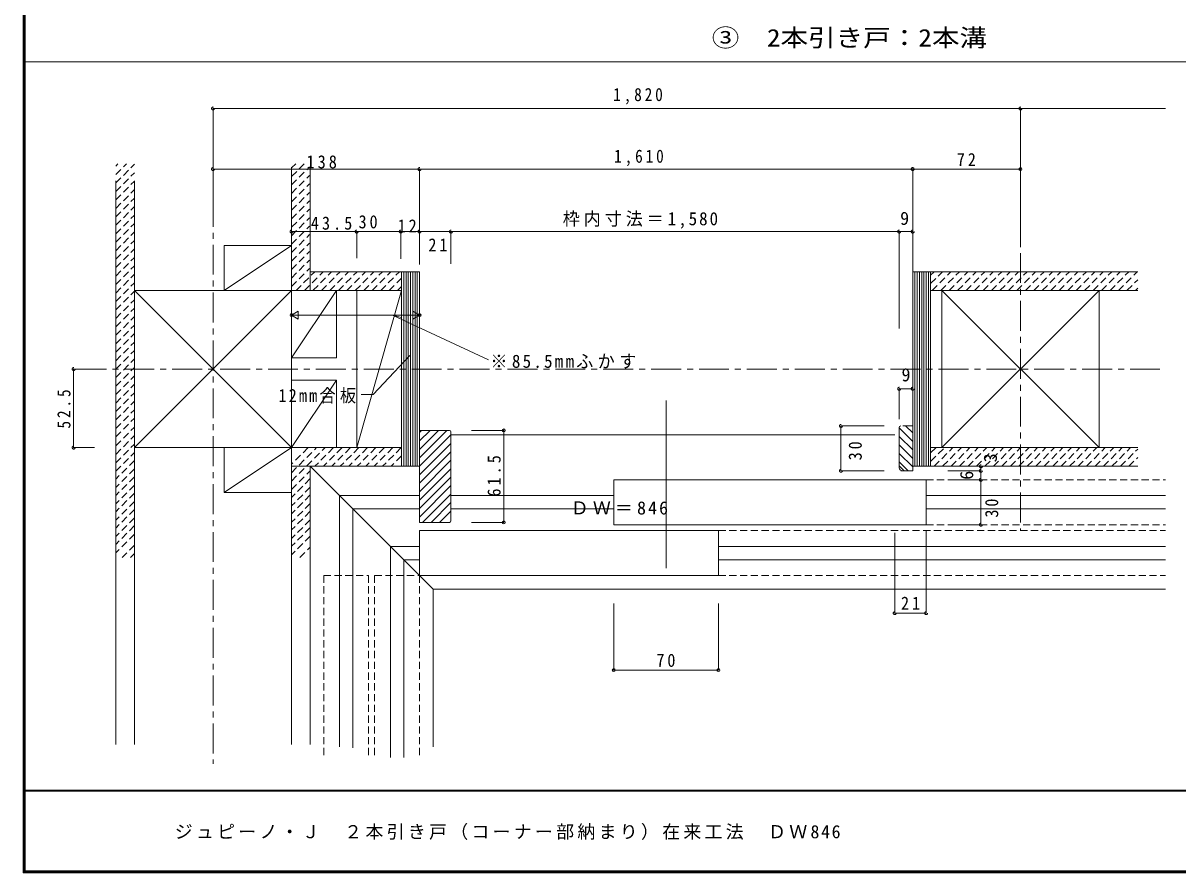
# Model space of a CAD drawing. Units: millimetres at full size, sheet at 1:4; details may follow other scales. Extents: x -800 to 760, y -574 to 557.
# Drawn here: x -800 to -28, y -561 to 7 of the extents above; entities that cross this region are included whole.
import ezdxf
from ezdxf.enums import TextEntityAlignment as Align

# ---------------------------------------------------------------- set-up
doc = ezdxf.new("R2010")
doc.units = ezdxf.units.MM
doc.header["$LTSCALE"] = 4
doc.header["$PDMODE"] = 32
doc.header["$PDSIZE"] = 2
doc.linetypes.add('CHAIN1', pattern=[8, 5, -1, 1, -1])
doc.linetypes.add('DASHED1', pattern=[1.8, 1.2, -0.6])
for name, color, linetype, lineweight in [('0-1_通り芯', 3, 'CHAIN1', 9), ('0-3_仕上', 7, 'Continuous', 9), ('0-A_文字', 3, 'DASHED1', 9), ('0-B_寸法', 3, 'Continuous', 9), ('0-E', 7, 'DASHED1', 9), ('F-0_F-0ﾚｲﾔ', 6, 'Continuous', 9), ('F-1_F-1ﾚｲﾔ', 6, 'Continuous', 9)]:
    doc.layers.add(name, color=color, linetype=linetype, lineweight=lineweight)
doc.layers.add('F-A_F-Aﾚｲﾔ', color=7, linetype='Continuous')
doc.styles.add('ＭＳ ゴシック', font='')
doc.styles.get('ＭＳ ゴシック').set_extended_font_data('MS Gothic')

msp = doc.modelspace()

# ---------------------------------------------------------------- linework, layer by layer
at = {"layer": '0-1_通り芯'}
msp.add_line((-133.537, -114.401), (-133.537, -331.876), dxfattribs=at)
at = {"layer": '0-3_仕上'}
for p, q in [((-186.037, -171.425), (-186.037, -276.425)), ((-370.31, -244.841), (-370.31, -356.961)), ((-405.31, -327.925), (-405.31, -297.925)), ((-196.537, -297.925), (-196.537, -327.925)), ((-535.084, -331.925), (-535.084, -361.925)), ((-335.31, -331.925), (-535.084, -331.925)), ((-554.584, -342.425), (-554.584, -483.548)), ((-335.31, -342.425), (-36.627, -342.425)), ((-545.584, -351.425), (-545.584, -483.548)), ((-335.31, -351.425), (-36.627, -351.425)), ((-335.31, -361.925), (-535.084, -361.925))]:
    msp.add_line(p, q, dxfattribs=at)
at = {"layer": '0-A_文字', "color": 7, "linetype": 'Continuous'}
for p, q in [((-800, -18.564), (760, -18.564)), ((-620.584, -88.934), (-620.584, -349.925)), ((-608.084, -88.934), (-608.084, -171.425)), ((-738.084, -98.215), (-738.084, -474.806)), ((-725.584, -98.215), (-725.584, -474.806)), ((-535.084, -158.925), (-608.084, -158.925)), ((-547.084, -158.925), (-547.084, -288.925)), ((-545.584, -158.925), (-545.584, -288.925)), ((-544.084, -158.925), (-544.084, -288.925)), ((-542.584, -158.925), (-542.584, -288.925)), ((-541.084, -158.925), (-541.084, -288.925)), ((-539.584, -158.925), (-539.584, -288.925)), ((-538.084, -158.925), (-538.084, -288.925)), ((-536.584, -158.925), (-536.584, -288.925)), ((-535.084, -158.925), (-535.084, -326.425)), ((-205.537, -158.925), (-205.537, -291.925)), ((-205.537, -158.925), (-55.191, -158.925)), ((-204.037, -158.925), (-204.037, -288.925)), ((-202.537, -158.925), (-202.537, -288.925)), ((-201.037, -158.925), (-201.037, -288.925)), ((-199.537, -158.925), (-199.537, -288.925)), ((-198.037, -158.925), (-198.037, -288.925)), ((-196.537, -158.925), (-196.537, -288.925)), ((-195.037, -158.925), (-195.037, -288.925)), ((-193.537, -158.925), (-193.537, -288.925)), ((-725.584, -276.425), (-620.584, -171.425)), ((-725.584, -171.425), (-620.584, -276.425)), ((-725.584, -171.425), (-620.584, -171.425)), ((-547.084, -171.425), (-620.584, -171.425)), ((-193.537, -171.425), (-55.191, -171.425)), ((-186.037, -171.425), (-81.037, -276.425)), ((-81.037, -171.425), (-81.037, -276.425)), ((-553.083, -187.873), (-547.083, -189.473)), ((-553.083, -187.873), (-489.102, -217.788)), ((-541.62, -214.928), (-566.16, -240.968)), ((-566.16, -240.968), (-574.16, -240.968)), ((-205.537, -261.925), (-212.085, -261.925)), ((-515.084, -264.925), (-535.084, -264.925)), ((-514.084, -325.409), (-514.084, -265.925)), ((-217.537, -267.925), (-514.084, -267.925)), ((-214.537, -262.925), (-214.537, -289.925)), ((-725.584, -276.425), (-620.584, -276.425)), ((-725.584, -349.925), (-725.584, -276.425)), ((-547.084, -276.425), (-620.584, -276.425)), ((-620.584, -474.806), (-620.584, -276.425)), ((-193.537, -276.425), (-55.191, -276.425)), ((-597.084, -288.925), (-620.584, -288.925)), ((-608.084, -474.806), (-608.084, -288.925)), ((-526.084, -370.925), (-608.084, -288.925)), ((-535.084, -288.925), (-608.084, -288.925)), ((-608.084, -294.425), (-608.084, -288.925)), ((-205.537, -291.925), (-213.422, -291.925)), ((-205.537, -288.925), (-193.537, -288.925)), ((-193.537, -288.925), (-55.191, -288.925)), ((-196.537, -297.925), (-405.31, -297.925)), ((-588.584, -308.425), (-535.084, -308.425)), ((-588.584, -308.425), (-588.584, -476.383)), ((-514.084, -308.425), (-405.31, -308.425)), ((-196.537, -308.425), (-36.627, -308.425)), ((-579.584, -317.425), (-535.084, -317.425)), ((-579.584, -317.425), (-579.584, -476.964)), ((-514.084, -317.425), (-405.31, -317.425)), ((-196.537, -317.425), (-36.627, -317.425)), ((-515.084, -326.425), (-535.084, -326.425)), ((-196.537, -327.925), (-405.31, -327.925)), ((-335.31, -361.925), (-335.31, -331.925)), ((-526.084, -370.925), (-526.084, -476.307)), ((-526.084, -370.925), (-36.627, -370.925))]:
    msp.add_line(p, q, dxfattribs=at)
at = {"layer": '0-A_文字', "linetype": 'Continuous'}
for p, q in [((-673.084, -49.778), (-673.084, -116.107)), ((-673.084, -49.778), (-36.627, -49.778)), ((-133.537, -49.778), (-133.537, -116.107)), ((-673.084, -90.304), (-568.584, -90.304)), ((-608.084, -90.304), (-608.084, -132.023)), ((-568.584, -90.304), (-205.537, -90.304)), ((-535.084, -90.304), (-535.084, -154.087)), ((-205.537, -90.304), (-205.537, -132.023)), ((-620.584, -132.023), (-620.584, -166.297)), ((-620.584, -132.023), (-577.084, -132.023)), ((-577.084, -132.023), (-214.537, -132.023)), ((-577.084, -132.023), (-577.084, -149.743)), ((-547.584, -132.023), (-547.584, -150.287)), ((-514.084, -132.023), (-514.084, -153.603)), ((-214.537, -132.023), (-214.537, -196.828)), ((-214.537, -132.023), (-205.537, -132.023)), ((-205.537, -132.023), (-205.537, -166.297)), ((-766.218, -223.925), (-766.218, -276.425)), ((-766.218, -223.925), (-752.362, -223.925)), ((-205.537, -237.1), (-205.537, -257.481)), ((-253.448, -261.925), (-253.448, -291.925)), ((-253.448, -261.925), (-224.649, -261.925)), ((-205.537, -266.632), (-210.244, -261.925)), ((-535.084, -271.946), (-528.063, -264.925)), ((-535.084, -266.289), (-533.72, -264.925)), ((-535.084, -277.603), (-522.406, -264.925)), ((-535.084, -283.259), (-516.75, -264.925)), ((-535.084, -288.916), (-514.084, -267.916)), ((-205.537, -272.289), (-214.537, -263.289)), ((-205.537, -277.946), (-214.537, -268.946)), ((-766.218, -276.425), (-752.362, -276.425)), ((-535.084, -294.573), (-514.084, -273.573)), ((-205.537, -283.603), (-214.537, -274.603)), ((-535.084, -300.23), (-514.084, -279.23)), ((-535.084, -305.887), (-514.084, -284.887)), ((-205.537, -289.259), (-214.537, -280.259)), ((-535.084, -311.544), (-514.084, -290.544)), ((-253.448, -291.925), (-224.649, -291.925)), ((-208.528, -291.925), (-214.537, -285.916)), ((-211.185, -291.925), (-214.537, -288.573)), ((-159.958, -288.925), (-182.112, -288.925)), ((-535.084, -317.201), (-514.084, -296.201)), ((-535.084, -322.858), (-514.084, -301.858)), ((-532.995, -326.425), (-514.084, -307.514)), ((-527.338, -326.425), (-514.084, -313.171)), ((-521.681, -326.425), (-514.084, -318.828)), ((-217.537, -387.054), (-217.537, -333.411)), ((-196.537, -387.054), (-196.537, -331.925)), ((-217.537, -387.054), (-196.537, -387.054))]:
    msp.add_line(p, q, dxfattribs=at)
at = {"layer": '0-A_文字'}
for p, q in [((-738.084, -93.899), (-730.978, -86.794)), ((-738.084, -88.243), (-736.635, -86.794)), ((-738.084, -99.556), (-725.584, -87.056)), ((-620.584, -89.536), (-617.841, -86.794)), ((-620.584, -95.193), (-612.184, -86.794)), ((-620.584, -100.85), (-608.584, -88.85)), ((-738.084, -105.213), (-725.584, -92.713)), ((-738.084, -110.87), (-725.584, -98.37)), ((-620.584, -106.507), (-608.584, -94.507)), ((-620.584, -112.164), (-608.584, -100.164)), ((-738.084, -116.527), (-725.584, -104.027)), ((-620.584, -117.821), (-608.584, -105.821)), ((-738.084, -122.184), (-725.584, -109.684)), ((-738.084, -127.841), (-725.584, -115.341)), ((-620.584, -123.478), (-608.584, -111.478)), ((-738.084, -133.497), (-725.584, -120.997)), ((-620.584, -129.134), (-608.584, -117.135)), ((-620.584, -134.791), (-608.584, -122.791)), ((-738.084, -139.154), (-725.584, -126.654)), ((-620.584, -140.448), (-608.584, -128.448)), ((-738.084, -144.811), (-725.584, -132.311)), ((-738.084, -150.468), (-725.584, -137.968)), ((-620.584, -146.105), (-608.584, -134.105)), ((-738.084, -156.125), (-725.584, -143.625)), ((-620.584, -151.762), (-608.584, -139.762)), ((-620.584, -157.419), (-608.584, -145.419)), ((-738.084, -161.782), (-725.584, -149.282)), ((-620.584, -163.076), (-608.584, -151.076)), ((-738.084, -167.439), (-725.584, -154.938)), ((-738.084, -173.095), (-725.584, -160.595)), ((-620.584, -168.732), (-608.584, -156.732)), ((-617.62, -171.425), (-605.12, -158.925)), ((-611.963, -171.425), (-599.463, -158.925)), ((-606.306, -171.425), (-593.806, -158.925)), ((-600.649, -171.425), (-588.149, -158.925)), ((-594.992, -171.425), (-582.492, -158.925)), ((-589.335, -171.425), (-576.835, -158.925)), ((-583.678, -171.425), (-571.179, -158.925)), ((-578.022, -171.425), (-565.522, -158.925)), ((-572.365, -171.425), (-559.865, -158.925)), ((-566.708, -171.425), (-554.208, -158.925)), ((-561.051, -171.425), (-548.551, -158.925)), ((-193.537, -166.823), (-185.64, -158.925)), ((-193.537, -161.166), (-191.297, -158.925)), ((-192.483, -171.425), (-179.983, -158.925)), ((-186.826, -171.425), (-174.326, -158.925)), ((-181.169, -171.425), (-168.669, -158.925)), ((-175.512, -171.425), (-163.013, -158.925)), ((-169.856, -171.425), (-157.356, -158.925)), ((-164.199, -171.425), (-151.699, -158.925)), ((-158.542, -171.425), (-146.042, -158.925)), ((-152.885, -171.425), (-140.385, -158.925)), ((-147.228, -171.425), (-134.728, -158.925)), ((-141.571, -171.425), (-129.071, -158.925)), ((-135.915, -171.425), (-123.415, -158.925)), ((-130.258, -171.425), (-117.758, -158.925)), ((-124.601, -171.425), (-112.101, -158.925)), ((-118.944, -171.425), (-106.444, -158.925)), ((-113.287, -171.425), (-100.787, -158.925)), ((-107.63, -171.425), (-95.13, -158.925)), ((-101.973, -171.425), (-89.473, -158.925)), ((-96.317, -171.425), (-83.817, -158.925)), ((-90.66, -171.425), (-78.16, -158.925)), ((-85.003, -171.425), (-72.503, -158.925)), ((-79.346, -171.425), (-66.846, -158.925)), ((-73.689, -171.425), (-61.189, -158.925)), ((-68.032, -171.425), (-55.532, -158.925)), ((-738.084, -178.752), (-725.584, -166.252)), ((-555.394, -171.425), (-547.084, -163.115)), ((-549.737, -171.425), (-547.084, -168.772)), ((-62.375, -171.425), (-55.191, -164.241)), ((-738.084, -184.409), (-725.584, -171.909)), ((-56.719, -171.425), (-55.191, -169.898)), ((-738.084, -190.066), (-725.584, -177.566)), ((-738.084, -195.723), (-725.584, -183.223)), ((-738.084, -201.38), (-725.584, -188.88)), ((-738.084, -207.037), (-725.584, -194.536)), ((-738.084, -212.693), (-725.584, -200.193)), ((-738.084, -218.35), (-725.584, -205.85)), ((-738.084, -224.007), (-725.584, -211.507)), ((-738.084, -229.664), (-725.584, -217.164)), ((-738.084, -235.321), (-725.584, -222.821)), ((-738.084, -240.978), (-725.584, -228.478)), ((-738.084, -246.635), (-725.584, -234.134)), ((-738.084, -252.291), (-725.584, -239.791)), ((-738.084, -257.948), (-725.584, -245.448)), ((-738.084, -263.605), (-725.584, -251.105)), ((-738.084, -269.262), (-725.584, -256.762)), ((-738.084, -275.275), (-725.584, -262.775)), ((-738.084, -280.932), (-725.584, -268.432)), ((-738.084, -286.589), (-725.584, -274.089)), ((-620.584, -293.183), (-603.826, -276.425)), ((-609.483, -276.425), (-620.584, -287.526)), ((-620.584, -298.781), (-598.228, -276.425)), ((-592.512, -276.425), (-605.012, -288.925)), ((-586.855, -276.425), (-599.355, -288.925)), ((-581.198, -276.425), (-593.698, -288.925)), ((-575.541, -276.425), (-588.042, -288.925)), ((-569.885, -276.425), (-582.385, -288.925)), ((-564.228, -276.425), (-576.728, -288.925)), ((-558.571, -276.425), (-571.071, -288.925)), ((-552.914, -276.425), (-565.414, -288.925)), ((-547.257, -276.425), (-559.757, -288.925)), ((-193.537, -285.617), (-184.346, -276.425)), ((-193.537, -279.96), (-190.003, -276.425)), ((-191.189, -288.925), (-178.689, -276.425)), ((-185.532, -288.925), (-173.032, -276.425)), ((-179.875, -288.925), (-167.375, -276.425)), ((-174.219, -288.925), (-161.719, -276.425)), ((-168.562, -288.925), (-156.062, -276.425)), ((-162.905, -288.925), (-150.405, -276.425)), ((-157.248, -288.925), (-144.748, -276.425)), ((-151.591, -288.925), (-139.091, -276.425)), ((-145.934, -288.925), (-133.434, -276.425)), ((-140.277, -288.925), (-127.777, -276.425)), ((-134.621, -288.925), (-122.121, -276.425)), ((-128.964, -288.925), (-116.464, -276.425)), ((-123.307, -288.925), (-110.807, -276.425)), ((-117.65, -288.925), (-105.15, -276.425)), ((-111.993, -288.925), (-99.493, -276.425)), ((-106.336, -288.925), (-93.836, -276.425)), ((-100.679, -288.925), (-88.179, -276.425)), ((-95.023, -288.925), (-82.523, -276.425)), ((-89.366, -288.925), (-76.866, -276.425)), ((-83.709, -288.925), (-71.209, -276.425)), ((-78.052, -288.925), (-65.552, -276.425)), ((-72.395, -288.925), (-59.895, -276.425)), ((-66.738, -288.925), (-55.191, -277.378)), ((-738.084, -292.246), (-725.584, -279.746)), ((-725.584, -284.987), (-738.084, -297.487)), ((-547.084, -281.909), (-554.1, -288.925)), ((-61.081, -288.925), (-55.191, -283.035)), ((-725.584, -290.644), (-738.084, -303.144)), ((-620.584, -304.438), (-608.084, -291.938)), ((-725.584, -295.886), (-738.084, -308.386)), ((-608.084, -297.18), (-620.584, -309.68)), ((-725.584, -301.543), (-738.084, -314.043)), ((-725.584, -306.784), (-738.084, -319.284)), ((-608.084, -302.836), (-620.584, -315.336)), ((-608.084, -308.078), (-620.584, -320.578)), ((-725.584, -312.441), (-738.084, -324.941)), ((-608.084, -313.735), (-620.584, -326.235)), ((-725.584, -317.682), (-738.084, -330.182)), ((-725.584, -323.339), (-738.084, -335.839)), ((-608.084, -318.976), (-620.584, -331.476)), ((-725.584, -328.581), (-738.084, -341.081)), ((-608.084, -324.633), (-620.584, -337.133)), ((-608.084, -329.875), (-620.584, -342.375)), ((-725.584, -334.238), (-738.084, -346.737)), ((-608.084, -335.531), (-620.584, -348.031)), ((-725.584, -341.615), (-733.894, -349.925)), ((-615.1, -349.925), (-608.084, -342.909)), ((-725.584, -347.272), (-728.237, -349.925))]:
    msp.add_line(p, q, dxfattribs=at)
at = {"layer": '0-A_文字', "linetype": 'CHAIN1'}
for p, q in [((-673.084, -108.831), (-673.084, -487.79)), ((-764.318, -223.925), (-36.627, -223.925))]:
    msp.add_line(p, q, dxfattribs=at)
at = {"layer": '0-A_文字', "color": 7}
for p, q in [((-196.537, -297.925), (-36.627, -297.925)), ((-196.537, -327.925), (-36.627, -327.925)), ((-565.084, -361.925), (-565.084, -483.546)), ((-565.084, -361.925), (-535.084, -361.925)), ((-535.084, -361.925), (-535.084, -483.546))]:
    msp.add_line(p, q, dxfattribs=at)
at = {"layer": '0-A_文字', "color": 7, "linetype": 'Continuous'}
for points in [[(-577.084, -171.425), (-577.084, -276.425), (-547.084, -171.425)], [(-186.037, -171.425), (-186.037, -276.425), (-81.037, -171.425)]]:
    msp.add_lwpolyline(points, dxfattribs=at)
at = {"layer": '0-A_文字', "linetype": 'Continuous'}
for points in [[(-205.537, -237.1), (-214.537, -237.1), (-214.537, -257.481)], [(-159.958, -288.925), (-159.958, -291.925), (-182.112, -291.925)], [(-159.958, -291.925), (-159.958, -297.925), (-182.112, -297.925)], [(-159.958, -297.925), (-159.958, -327.925), (-182.112, -327.925)]]:
    msp.add_lwpolyline(points, dxfattribs=at)
at = {"layer": '0-A_文字', "color": 7, "linetype": 'Continuous'}
for centre, radius, start, end in [((-213.537, -262.925), 1, 90, 180), ((-515.084, -265.925), 1, 0, 90), ((-212.537, -289.925), 2, 180, 270), ((-515.084, -325.425), 1, 270, 0)]:
    msp.add_arc(centre, radius, start, end, dxfattribs=at)
at = {"layer": '0-A_文字'}
for p in [(-673.084, -49.778), (-133.537, -49.778), (-673.084, -90.304), (-535.084, -90.304), (-205.537, -90.304), (-620.584, -132.023), (-577.084, -132.023), (-547.584, -132.023), (-535.084, -132.023), (-514.084, -132.023), (-214.537, -132.023), (-205.537, -132.023), (-766.218, -223.925), (-214.537, -237.1), (-205.537, -237.1), (-253.448, -261.925), (-766.218, -276.425), (-253.448, -291.925), (-159.958, -288.925), (-159.958, -291.925), (-159.958, -297.925), (-159.958, -327.925), (-217.537, -387.054), (-196.537, -387.054)]:
    msp.add_point(p, dxfattribs=at)
at = {"layer": '0-B_寸法'}
for p, q in [((-205.537, -90.304), (-133.537, -90.304)), ((-205.537, -90.304), (-205.537, -139.735)), ((-133.537, -90.304), (-133.537, -139.735)), ((-665.584, -171.425), (-620.584, -141.425)), ((-590.584, -171.425), (-620.584, -216.425)), ((-535.084, -187.897), (-620.584, -187.897)), ((-478.774, -264.925), (-500.452, -264.925)), ((-478.774, -264.925), (-478.774, -326.425)), ((-478.774, -326.425), (-500.452, -326.425)), ((-554.584, -342.425), (-535.084, -342.425)), ((-545.584, -351.425), (-535.084, -351.425)), ((-405.31, -425.105), (-405.31, -380.552)), ((-335.31, -425.105), (-335.31, -380.552)), ((-405.31, -425.105), (-335.31, -425.105))]:
    msp.add_line(p, q, dxfattribs=at)
for points in [[(-620.584, -171.425), (-665.584, -171.425), (-665.584, -141.425), (-620.584, -141.425)], [(-620.584, -171.425), (-620.584, -216.425), (-590.584, -216.425), (-590.584, -171.425)], [(-616.084, -190.495), (-616.084, -185.299), (-620.584, -187.897)], [(-539.584, -185.299), (-539.584, -190.495), (-535.084, -187.897)], [(-620.584, -276.425), (-620.584, -231.425), (-590.584, -231.425), (-590.584, -276.425)], [(-620.584, -276.425), (-665.584, -276.425), (-665.584, -306.425), (-620.584, -306.425)]]:
    msp.add_lwpolyline(points, close=True, dxfattribs=at)
msp.add_lwpolyline([(-590.584, -231.425), (-620.584, -276.425), (-665.584, -306.425)], dxfattribs=at)
for p in [(-205.537, -90.304), (-133.537, -90.304), (-620.584, -187.897), (-535.084, -187.897), (-478.774, -264.925), (-478.774, -326.425), (-405.31, -425.105), (-335.31, -425.105)]:
    msp.add_point(p, dxfattribs=at)
at = {"layer": '0-E'}
for p, q in [((-335.31, -331.925), (-36.627, -331.925)), ((-599.084, -361.925), (-569.084, -361.925)), ((-599.084, -361.925), (-599.084, -483.845)), ((-569.084, -361.925), (-569.084, -483.546)), ((-335.31, -361.925), (-36.627, -361.925))]:
    msp.add_line(p, q, dxfattribs=at)
at = {"layer": 'F-0_F-0ﾚｲﾔ'}
for p, q in [((-800, 556.667), (-800, -560.667)), ((-799.333, 556.667), (-799.333, -560.667)), ((-798.667, 556.667), (-798.667, -560.667))]:
    msp.add_line(p, q, dxfattribs=at)
at = {"layer": 'F-1_F-1ﾚｲﾔ'}
for p, q in [((760, -505.333), (-800, -505.333)), ((760, -506), (-800, -506)), ((760, -559.333), (-800, -559.333)), ((760, -560), (-800, -560)), ((760, -560.667), (-800, -560.667))]:
    msp.add_line(p, q, dxfattribs=at)

# ---------------------------------------------------------------- texts
at = {"layer": '0-A_文字', "color": 7, "style": 'ＭＳ ゴシック', "width": 1.15}
msp.add_text('③\u30002本引き戸：2本溝', height=11.73, dxfattribs=at).set_placement((-339.804, -11.898), align=Align.BOTTOM_LEFT)
at = {"layer": '0-A_文字', "color": 7, "style": 'ＭＳ ゴシック'}
for p in [(-213.902, -130.206), (-213.01, -234.776)]:
    msp.add_text('9', height=8.798, dxfattribs=at).set_placement(p, align=Align.BOTTOM_LEFT)
for s, p in [('3', (-146.626, -286.251)), ('6', (-162.48, -297.908))]:
    msp.add_text(s, height=8.798, rotation=90, dxfattribs=at).set_placement(p, align=Align.BOTTOM_LEFT)
at = {"layer": '0-A_文字', "color": 7, "char_height": 8.798, "attachment_point": 7, "style": 'ＭＳ ゴシック'}
for s, insert in [('\\T1.38;\\W0.85;1,820', (-405.693, -47.12)), ('\\T1.38;\\W0.9;138', (-610.59, -89.955)), ('\\T1.38;\\W0.85;1,610', (-405.06, -88.304)), ('\\T1.38;\\W0.9;43.5', (-607.716, -130.909)), ('\\T1.36;\\W0.9;30', (-575.834, -130.023)), ('\\T1.23;\\W0.95;枠内寸法＝1,580', (-439.365, -130.109)), ('\\T1.36;\\W0.9;12', (-549.699, -132.638)), ('\\T1.36;\\W0.9;21', (-529.18, -145.348)), ('\\T1.27;\\W0.9;12mm合板', (-629.36, -246.968)), ('\\T1.23;ＤＷ＝846', (-434.013, -321.26)), ('\\T1.36;\\W0.9;21', (-213.351, -384.797))]:
    msp.add_mtext(s, dxfattribs=dict(at, insert=insert))
at = {"layer": '0-A_文字', "color": 7, "char_height": 8.798, "attachment_point": 7, "rotation": 90, "style": 'ＭＳ ゴシック'}
for s, insert in [('\\T1.38;\\W0.85;52.5', (-768.218, -263.675)), ('\\T1.36;\\W0.9;30', (-239.448, -284.925)), ('\\T1.36;\\W0.9;30', (-148.251, -323.206))]:
    msp.add_mtext(s, dxfattribs=dict(at, insert=insert))
at = {"layer": '0-B_寸法', "color": 7, "char_height": 8.798, "attachment_point": 7, "style": 'ＭＳ ゴシック'}
for s, insert in [('\\T1.36;\\W0.9;72', (-176.037, -88.304)), ('\\T1.26;\\W0.95;※85.5mmふかす', (-487.728, -223.731)), ('\\T1.36;\\W0.9;70', (-376.81, -423.105))]:
    msp.add_mtext(s, dxfattribs=dict(at, insert=insert))
at = {"layer": '0-B_寸法', "color": 7, "insert": (-480.774, -309.175), "char_height": 8.798, "attachment_point": 7, "rotation": 90, "style": 'ＭＳ ゴシック'}
msp.add_mtext('\\T1.38;\\W0.9;61.5', dxfattribs=at)
at = {"layer": 'F-A_F-Aﾚｲﾔ', "insert": (-698.667, -538.667), "char_height": 8.798, "attachment_point": 7, "style": 'ＭＳ ゴシック'}
msp.add_mtext('\\T1.18;ジュピーノ・Ｊ\u3000２本引き戸（コーナー部納まり）在来工法\u3000ＤＷ846', dxfattribs=at)

doc.saveas('drawing.dxf')
